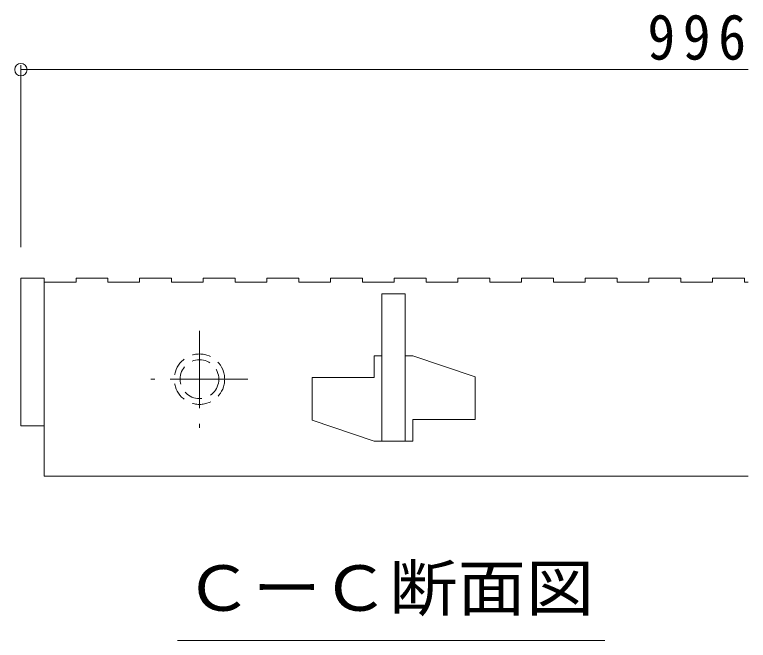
# Model space of a CAD drawing. Units: millimetres on the paper, enlarged 5 times, with parts at other scales. Extents: x -1763 to 1942, y -1329 to 1372.
# Drawn here: x 859.9 to 1096.2, y 48.2 to 249.8 of the extents above; entities that cross this region are included whole.
import ezdxf
from ezdxf.enums import TextEntityAlignment as Align

# ---------------------------------------------------------------- set-up
doc = ezdxf.new("R2010")
doc.units = ezdxf.units.MM
doc.header["$LTSCALE"] = 5
doc.header["$PDMODE"] = 32
doc.header["$PDSIZE"] = 4
doc.linetypes.add('CHAIN1', pattern=[8, 5, -1, 1, -1])
doc.linetypes.add('DASHED1', pattern=[1.8, 1.2, -0.6])
for name, color, linetype, lineweight in [('D-2_0218_', 3, 'Continuous', 9), ('D-4_0216_', 7, 'Continuous', 9), ('D-5_0242_', 4, 'Continuous', 9)]:
    doc.layers.add(name, color=color, linetype=linetype, lineweight=lineweight)
doc.styles.add('ＭＳ ゴシック', font='')
doc.styles.get('ＭＳ ゴシック').set_extended_font_data('MS Gothic')

msp = doc.modelspace()

# ---------------------------------------------------------------- linework, layer by layer
at = {"layer": 'D-2_0218_'}
for p, q in [((861.926, 164.872), (869.426, 164.872)), ((861.926, 164.872), (861.926, 117.372)), ((869.426, 117.372), (869.426, 164.872)), ((869.426, 163.622), (879.676, 163.622)), ((879.676, 164.872), (879.676, 163.622)), ((889.926, 163.622), (900.176, 163.622)), ((900.176, 164.872), (900.176, 163.622)), ((900.176, 164.872), (910.426, 164.872)), ((910.426, 164.872), (910.426, 163.622)), ((910.426, 163.622), (920.676, 163.622)), ((920.676, 164.872), (920.676, 163.622)), ((920.676, 164.872), (930.926, 164.872)), ((930.926, 164.872), (930.926, 163.622)), ((930.926, 163.622), (941.176, 163.622)), ((941.176, 164.872), (941.176, 163.622)), ((941.176, 164.872), (951.426, 164.872)), ((951.426, 164.872), (951.426, 163.622)), ((951.426, 163.622), (961.676, 163.622)), ((961.676, 164.872), (961.676, 163.622)), ((961.676, 164.872), (971.926, 164.872)), ((971.926, 164.872), (971.926, 163.622)), ((971.926, 163.622), (982.176, 163.622)), ((982.176, 164.872), (982.176, 163.622)), ((982.176, 164.872), (992.426, 164.872)), ((992.426, 164.872), (992.426, 163.622)), ((992.426, 163.622), (1002.676, 163.622)), ((1002.676, 164.872), (1002.676, 163.622)), ((1002.676, 164.872), (1012.926, 164.872)), ((1012.926, 164.872), (1012.926, 163.622)), ((1012.926, 163.622), (1023.176, 163.622)), ((1023.176, 164.872), (1023.176, 163.622)), ((1023.176, 164.872), (1033.426, 164.872)), ((1033.426, 164.872), (1033.426, 163.622)), ((1033.426, 163.622), (1043.676, 163.622)), ((1043.676, 164.872), (1043.676, 163.622)), ((1043.676, 164.872), (1053.926, 164.872)), ((1053.926, 164.872), (1053.926, 163.622)), ((1053.926, 163.622), (1064.176, 163.622)), ((1064.176, 164.872), (1064.176, 163.622)), ((1064.176, 164.872), (1074.426, 164.872)), ((1074.426, 164.872), (1074.426, 163.622)), ((1074.426, 163.622), (1084.676, 163.622)), ((1084.676, 164.872), (1084.676, 163.622)), ((1084.676, 164.872), (1094.926, 164.872)), ((1094.926, 164.872), (1094.926, 163.622)), ((1094.926, 163.622), (1096.176, 163.622)), ((978.176, 112.372), (978.176, 159.872)), ((978.176, 159.872), (985.676, 159.872)), ((985.676, 159.872), (985.676, 112.372)), ((975.676, 132.872), (975.676, 139.872)), ((978.176, 139.872), (975.676, 139.872)), ((988.176, 139.872), (985.676, 139.872)), ((988.176, 119.372), (988.176, 112.372)), ((1008.176, 119.372), (988.176, 119.372)), ((978.176, 112.372), (975.676, 112.372)), ((988.176, 112.372), (978.176, 112.372)), ((869.426, 101.122), (1096.176, 101.122))]:
    msp.add_line(p, q, dxfattribs=at)
at = {"layer": 'D-2_0218_', "linetype": 'CHAIN1'}
for p, q in [((919.426, 147.997), (919.426, 116.747)), ((935.051, 132.372), (903.801, 132.372))]:
    msp.add_line(p, q, dxfattribs=at)
at = {"layer": 'D-2_0218_'}
for points in [[(879.676, 164.872), (889.926, 164.872), (889.926, 163.622)], [(988.176, 139.872), (1008.176, 133.122), (1008.176, 119.372)], [(975.676, 132.872), (955.676, 132.872), (955.676, 119.122), (975.676, 112.372)], [(861.926, 117.372), (869.426, 117.372), (869.426, 101.122)]]:
    msp.add_lwpolyline(points, dxfattribs=at)
at = {"layer": 'D-2_0218_', "linetype": 'DASHED1'}
for radius in [8.125, 6.25]:
    msp.add_circle((919.426, 132.372), radius, dxfattribs=at)
at = {"layer": 'D-4_0216_'}
for p, q in [((861.926, 233.61), (861.926, 174.872)), ((861.926, 232.11), (1096.176, 232.11))]:
    msp.add_line(p, q, dxfattribs=at)
msp.add_point((861.926, 232.11), dxfattribs=at)
at = {"layer": 'D-5_0242_', "color": 7}
msp.add_line((912.403, 48.226), (1049.919, 48.226), dxfattribs=at)

# ---------------------------------------------------------------- texts
at = {"layer": 'D-4_0216_', "color": 2, "insert": (1063.676, 235.11), "char_height": 14.66, "attachment_point": 7, "style": 'ＭＳ ゴシック'}
msp.add_mtext('\\T1.27;\\W0.9;996', dxfattribs=at)
at = {"layer": 'D-5_0242_', "color": 2, "style": 'ＭＳ ゴシック', "width": 1.1}
msp.add_text('ＣーＣ断面図', height=14.66, dxfattribs=at).set_placement((914.566, 53.342), align=Align.BOTTOM_LEFT)

doc.saveas('drawing.dxf')
